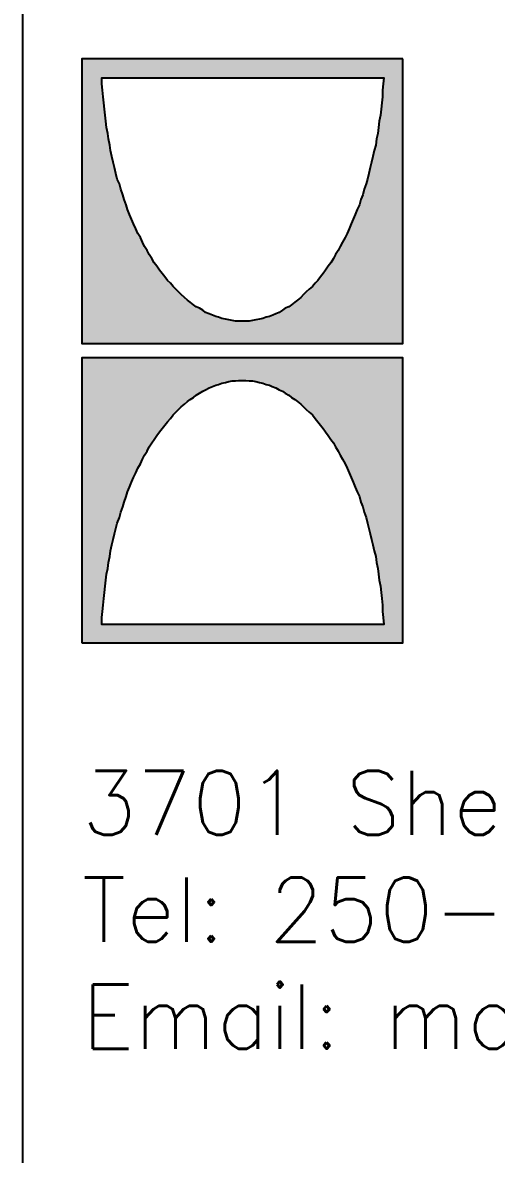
# Model space of a CAD drawing. Extents: x 0 to 17, y 0 to 11.
# Drawn here: x 11.812 to 12.173, y 0.862 to 1.723 of the extents above; entities that cross this region are included whole.
import ezdxf

# ---------------------------------------------------------------- set-up
doc = ezdxf.new("R2010")
doc.units = 0
doc.header["$LTSCALE"] = 10
doc.header["$MEASUREMENT"] = 0
doc.layers.add('BDR-18', color=1, linetype='Continuous')
doc.layers.add('BDR-25', color=4, linetype='Continuous')
doc.styles.add('HEL-Logo2', font='ROMANS.shx')

# ---------------------------------------------------------------- blocks, each defined once
blk = doc.blocks.new('hel_logo_md_borderless')
at = {"layer": 'BDR-18', "linetype": 'ByBlock'}
h = blk.add_hatch(color=256, dxfattribs=at)
h.dxf.hatch_style = 1
h.paths.add_polyline_path([(0.4631, 1.3503), (0.4407, 1.3503), (0.0954, 1.3503), (0.0722, 1.3503), (0.0722, 1.0033), (0.4631, 1.0033)])
h.paths.add_polyline_path([(0.3844, 1.1168), (0.3811, 1.1118), (0.3786, 1.1069), (0.3753, 1.1019), (0.372, 1.0977), (0.3687, 1.0928), (0.3662, 1.0886), (0.3629, 1.0845), (0.3596, 1.0804), (0.3563, 1.077), (0.3529, 1.0729), (0.3488, 1.0696), (0.3455, 1.0663), (0.3422, 1.063), (0.3389, 1.0597), (0.3347, 1.0563), (0.3314, 1.0539), (0.3244, 1.0482), (0.3198, 1.0464), (0.3141, 1.0421), (0.3082, 1.0398), (0.3022, 1.0367), (0.2966, 1.0356), (0.2925, 1.034), (0.2884, 1.0332), (0.2842, 1.0323), (0.2801, 1.0315), (0.2759, 1.0307), (0.2718, 1.0307), (0.2677, 1.0307), (0.2635, 1.0307), (0.2594, 1.0307), (0.2552, 1.0315), (0.2511, 1.0323), (0.247, 1.0332), (0.2428, 1.034), (0.2387, 1.0356), (0.2354, 1.0365), (0.2312, 1.0381), (0.2271, 1.0398), (0.2229, 1.0414), (0.2196, 1.0439), (0.2155, 1.0464), (0.2114, 1.0481), (0.208, 1.0505), (0.2039, 1.0539), (0.2006, 1.0563), (0.1973, 1.0597), (0.1931, 1.063), (0.1898, 1.0663), (0.1865, 1.0696), (0.1832, 1.0729), (0.1799, 1.077), (0.1766, 1.0804), (0.1733, 1.0845), (0.17, 1.0886), (0.1666, 1.0928), (0.1633, 1.0977), (0.16, 1.1019), (0.1575, 1.1069), (0.1542, 1.1118), (0.1517, 1.1168), (0.1484, 1.1218), (0.1459, 1.1267), (0.1435, 1.1325), (0.1401, 1.1375), (0.1377, 1.1433), (0.1352, 1.1491), (0.1327, 1.1549), (0.1302, 1.1607), (0.1277, 1.1665), (0.1261, 1.1723), (0.1236, 1.1789), (0.1219, 1.1847), (0.1194, 1.1913), (0.1178, 1.1979), (0.1153, 1.2037), (0.1136, 1.2104), (0.112, 1.2178), (0.1103, 1.2244), (0.1072, 1.2369), (0.1062, 1.2451), (0.1045, 1.2526), (0.1037, 1.2592), (0.1021, 1.2667), (0.1012, 1.2741), (0.1004, 1.2816), (0.0996, 1.289), (0.0987, 1.2965), (0.0979, 1.3039), (0.0971, 1.3122), (0.0963, 1.3197), (0.0963, 1.3271), (0.4399, 1.3271), (0.4391, 1.3197), (0.4382, 1.3122), (0.4382, 1.3039), (0.4374, 1.2965), (0.4366, 1.289), (0.4357, 1.2816), (0.4341, 1.2741), (0.4333, 1.2667), (0.4324, 1.2592), (0.4308, 1.2526), (0.43, 1.2451), (0.4283, 1.2385), (0.4266, 1.2311), (0.425, 1.2244), (0.4233, 1.2178), (0.4208, 1.2066), (0.4184, 1.1979), (0.4159, 1.1913), (0.4142, 1.1847), (0.4117, 1.1789), (0.4101, 1.1723), (0.4076, 1.1665), (0.4051, 1.1607), (0.4026, 1.1549), (0.4001, 1.1491), (0.3977, 1.1433), (0.3941, 1.135), (0.3894, 1.1267), (0.3869, 1.1218)], flags=16)
h = blk.add_hatch(color=256, dxfattribs=at)
h.dxf.hatch_style = 1
h.paths.add_polyline_path([(0.4631, 0.986), (0.0722, 0.986), (0.0722, 0.639), (0.0954, 0.639), (0.4407, 0.639), (0.4631, 0.639)])
h.paths.add_polyline_path([(0.3662, 0.8998), (0.3687, 0.8957), (0.372, 0.8916), (0.3753, 0.8866), (0.3786, 0.8825), (0.3811, 0.8775), (0.3844, 0.8725), (0.3894, 0.8626), (0.3941, 0.8543), (0.3977, 0.846), (0.4001, 0.8402), (0.4026, 0.8344), (0.4051, 0.8286), (0.4076, 0.8228), (0.4101, 0.817), (0.4117, 0.8104), (0.4142, 0.8046), (0.4159, 0.798), (0.4184, 0.7914), (0.42, 0.7847), (0.4217, 0.7781), (0.4233, 0.7715), (0.425, 0.7649), (0.4266, 0.7583), (0.4283, 0.7508), (0.43, 0.7442), (0.4308, 0.7367), (0.4324, 0.7293), (0.4333, 0.7226), (0.4341, 0.7152), (0.4357, 0.7077), (0.4366, 0.7003), (0.4374, 0.6928), (0.4382, 0.6846), (0.4382, 0.6771), (0.4391, 0.6697), (0.4399, 0.6614), (0.0963, 0.6614), (0.0963, 0.6697), (0.0971, 0.6771), (0.0979, 0.6846), (0.0987, 0.6928), (0.0996, 0.7003), (0.1004, 0.7077), (0.1012, 0.7152), (0.1021, 0.7226), (0.1037, 0.7293), (0.1045, 0.7367), (0.1062, 0.7442), (0.107, 0.7508), (0.1087, 0.7583), (0.1103, 0.7649), (0.112, 0.7715), (0.1136, 0.7781), (0.1153, 0.7847), (0.1178, 0.7914), (0.1194, 0.798), (0.1219, 0.8046), (0.1236, 0.8104), (0.1261, 0.817), (0.1277, 0.8228), (0.1302, 0.8286), (0.1327, 0.8344), (0.1352, 0.8402), (0.1377, 0.846), (0.1401, 0.8518), (0.1435, 0.8568), (0.1474, 0.8661), (0.1517, 0.8725), (0.1542, 0.8775), (0.1575, 0.8825), (0.162, 0.8899), (0.1666, 0.8957), (0.17, 0.8998), (0.1733, 0.904), (0.1766, 0.9081), (0.1799, 0.9123), (0.1832, 0.9164), (0.1865, 0.9197), (0.1898, 0.923), (0.1931, 0.9263), (0.1973, 0.9297), (0.2018, 0.9342), (0.208, 0.9379), (0.2114, 0.9404), (0.2155, 0.9429), (0.2254, 0.9489), (0.2312, 0.9512), (0.2403, 0.9548), (0.247, 0.9561), (0.2511, 0.957), (0.2552, 0.9578), (0.2594, 0.9578), (0.2635, 0.9586), (0.2677, 0.9586), (0.2718, 0.9586), (0.2759, 0.9578), (0.2801, 0.9578), (0.2842, 0.957), (0.2884, 0.9561), (0.298, 0.9542), (0.3041, 0.9512), (0.3141, 0.9472), (0.3198, 0.9429), (0.324, 0.9404), (0.3273, 0.9379), (0.3322, 0.935), (0.3389, 0.9297), (0.3422, 0.9263), (0.3488, 0.9197), (0.3529, 0.9164), (0.3563, 0.9123), (0.3596, 0.9081), (0.3629, 0.904)], flags=16)
for points in [[(0.4631, 1.3503), (0.4407, 1.3503), (0.0954, 1.3503), (0.0722, 1.3503), (0.0722, 1.0033), (0.4631, 1.0033)], [(0.2677, 1.0307), (0.2635, 1.0307), (0.2594, 1.0307), (0.2552, 1.0315), (0.2511, 1.0323), (0.247, 1.0332), (0.2428, 1.034), (0.2387, 1.0356), (0.2354, 1.0365), (0.2312, 1.0381), (0.2271, 1.0398), (0.2229, 1.0414), (0.2196, 1.0439), (0.2155, 1.0464), (0.2114, 1.0481), (0.208, 1.0505), (0.2039, 1.0539), (0.2006, 1.0563), (0.1973, 1.0597), (0.1931, 1.063), (0.1898, 1.0663), (0.1865, 1.0696), (0.1832, 1.0729), (0.1799, 1.077), (0.1766, 1.0804), (0.1733, 1.0845), (0.17, 1.0886), (0.1666, 1.0928), (0.1633, 1.0977), (0.16, 1.1019), (0.1575, 1.1069), (0.1542, 1.1118), (0.1517, 1.1168), (0.1484, 1.1218), (0.1459, 1.1267), (0.1435, 1.1325), (0.1401, 1.1375), (0.1377, 1.1433), (0.1352, 1.1491), (0.1327, 1.1549), (0.1302, 1.1607), (0.1277, 1.1665), (0.1261, 1.1723), (0.1236, 1.1789), (0.1219, 1.1847), (0.1194, 1.1913), (0.1178, 1.1979), (0.1153, 1.2037), (0.1136, 1.2104), (0.112, 1.2178), (0.1103, 1.2244), (0.1087, 1.2311), (0.107, 1.2385), (0.1062, 1.2451), (0.1045, 1.2526), (0.1037, 1.2592), (0.1021, 1.2667), (0.1012, 1.2741), (0.1004, 1.2816), (0.0996, 1.289), (0.0987, 1.2965), (0.0979, 1.3039), (0.0971, 1.3122), (0.0963, 1.3197), (0.0963, 1.3271), (0.4399, 1.3271), (0.4391, 1.3197), (0.4382, 1.3122), (0.4382, 1.3039), (0.4374, 1.2965), (0.4366, 1.289), (0.4357, 1.2816), (0.4341, 1.2741), (0.4333, 1.2667), (0.4324, 1.2592), (0.4308, 1.2526), (0.43, 1.2451), (0.4283, 1.2385), (0.4266, 1.2311), (0.425, 1.2244), (0.4233, 1.2178), (0.4217, 1.2104), (0.42, 1.2037), (0.4184, 1.1979), (0.4159, 1.1913), (0.4142, 1.1847), (0.4117, 1.1789), (0.4101, 1.1723), (0.4076, 1.1665), (0.4051, 1.1607), (0.4026, 1.1549), (0.4001, 1.1491), (0.3977, 1.1433), (0.3952, 1.1375), (0.3927, 1.1325), (0.3894, 1.1267), (0.3869, 1.1218), (0.3844, 1.1168), (0.3811, 1.1118), (0.3786, 1.1069), (0.3753, 1.1019), (0.372, 1.0977), (0.3687, 1.0928), (0.3662, 1.0886), (0.3629, 1.0845), (0.3596, 1.0804), (0.3563, 1.077), (0.3529, 1.0729), (0.3488, 1.0696), (0.3455, 1.0663), (0.3422, 1.063), (0.3389, 1.0597), (0.3347, 1.0563), (0.3314, 1.0539), (0.3273, 1.0505), (0.324, 1.0481), (0.3198, 1.0464), (0.3165, 1.0439), (0.3124, 1.0414), (0.3082, 1.0398), (0.3049, 1.0381), (0.3008, 1.0365), (0.2966, 1.0356), (0.2925, 1.034), (0.2884, 1.0332), (0.2842, 1.0323), (0.2801, 1.0315), (0.2759, 1.0307), (0.2718, 1.0307)], [(0.0722, 0.639), (0.0954, 0.639), (0.4407, 0.639), (0.4631, 0.639), (0.4631, 0.986), (0.0722, 0.986)], [(0.2677, 0.9586), (0.2718, 0.9586), (0.2759, 0.9578), (0.2801, 0.9578), (0.2842, 0.957), (0.2884, 0.9561), (0.2925, 0.9553), (0.2966, 0.9537), (0.3008, 0.9528), (0.3041, 0.9512), (0.3082, 0.9495), (0.3124, 0.947), (0.3165, 0.9454), (0.3198, 0.9429), (0.324, 0.9404), (0.3273, 0.9379), (0.3314, 0.9354), (0.3347, 0.933), (0.3389, 0.9297), (0.3422, 0.9263), (0.3455, 0.923), (0.3488, 0.9197), (0.3529, 0.9164), (0.3563, 0.9123), (0.3596, 0.9081), (0.3629, 0.904), (0.3662, 0.8998), (0.3687, 0.8957), (0.372, 0.8916), (0.3753, 0.8866), (0.3786, 0.8825), (0.3811, 0.8775), (0.3844, 0.8725), (0.3869, 0.8676), (0.3894, 0.8626), (0.3927, 0.8568), (0.3952, 0.8518), (0.3977, 0.846), (0.4001, 0.8402), (0.4026, 0.8344), (0.4051, 0.8286), (0.4076, 0.8228), (0.4101, 0.817), (0.4117, 0.8104), (0.4142, 0.8046), (0.4159, 0.798), (0.4184, 0.7914), (0.42, 0.7847), (0.4217, 0.7781), (0.4233, 0.7715), (0.425, 0.7649), (0.4266, 0.7583), (0.4283, 0.7508), (0.43, 0.7442), (0.4308, 0.7367), (0.4324, 0.7293), (0.4333, 0.7226), (0.4341, 0.7152), (0.4357, 0.7077), (0.4366, 0.7003), (0.4374, 0.6928), (0.4382, 0.6846), (0.4382, 0.6771), (0.4391, 0.6697), (0.4399, 0.6614), (0.0963, 0.6614), (0.0963, 0.6697), (0.0971, 0.6771), (0.0979, 0.6846), (0.0987, 0.6928), (0.0996, 0.7003), (0.1004, 0.7077), (0.1012, 0.7152), (0.1021, 0.7226), (0.1037, 0.7293), (0.1045, 0.7367), (0.1062, 0.7442), (0.107, 0.7508), (0.1087, 0.7583), (0.1103, 0.7649), (0.112, 0.7715), (0.1136, 0.7781), (0.1153, 0.7847), (0.1178, 0.7914), (0.1194, 0.798), (0.1219, 0.8046), (0.1236, 0.8104), (0.1261, 0.817), (0.1277, 0.8228), (0.1302, 0.8286), (0.1327, 0.8344), (0.1352, 0.8402), (0.1377, 0.846), (0.1401, 0.8518), (0.1435, 0.8568), (0.1459, 0.8626), (0.1484, 0.8676), (0.1517, 0.8725), (0.1542, 0.8775), (0.1575, 0.8825), (0.16, 0.8866), (0.1633, 0.8916), (0.1666, 0.8957), (0.17, 0.8998), (0.1733, 0.904), (0.1766, 0.9081), (0.1799, 0.9123), (0.1832, 0.9164), (0.1865, 0.9197), (0.1898, 0.923), (0.1931, 0.9263), (0.1973, 0.9297), (0.2006, 0.933), (0.2039, 0.9354), (0.208, 0.9379), (0.2114, 0.9404), (0.2155, 0.9429), (0.2196, 0.9454), (0.2229, 0.947), (0.2271, 0.9495), (0.2312, 0.9512), (0.2354, 0.9528), (0.2387, 0.9537), (0.2428, 0.9553), (0.247, 0.9561), (0.2511, 0.957), (0.2552, 0.9578), (0.2594, 0.9578), (0.2635, 0.9586)]]:
    blk.add_lwpolyline(points, close=True, dxfattribs=at)
at = {"layer": 'BDR-25', "insert": (0.0722, 0.3008), "char_height": 0.078125, "width": 2.813008, "attachment_point": 4, "style": 'HEL-Logo2'}
blk.add_mtext('3701 Shenton Rd, Nanaimo, BC V9T 2H1 \\PTel: 250-751-8558 Fax: 250-751-8559 \\PEmail: mail@heroldengineering.com', dxfattribs=at)

msp = doc.modelspace()

# ---------------------------------------------------------------- linework, layer by layer
at = {"layer": 'BDR-25'}
msp.add_lwpolyline([(11.8125, 0.77344), (13.6875, 0.77344), (13.6875, 1.83858), (11.8125, 1.83858)], close=True, dxfattribs=at)

# ---------------------------------------------------------------- block references
at = {"xscale": 0.625, "yscale": 0.625, "zscale": 0.625}
msp.add_blockref('hel_logo_md_borderless', (11.8125, 0.85164), dxfattribs=at)

doc.saveas('drawing.dxf')
